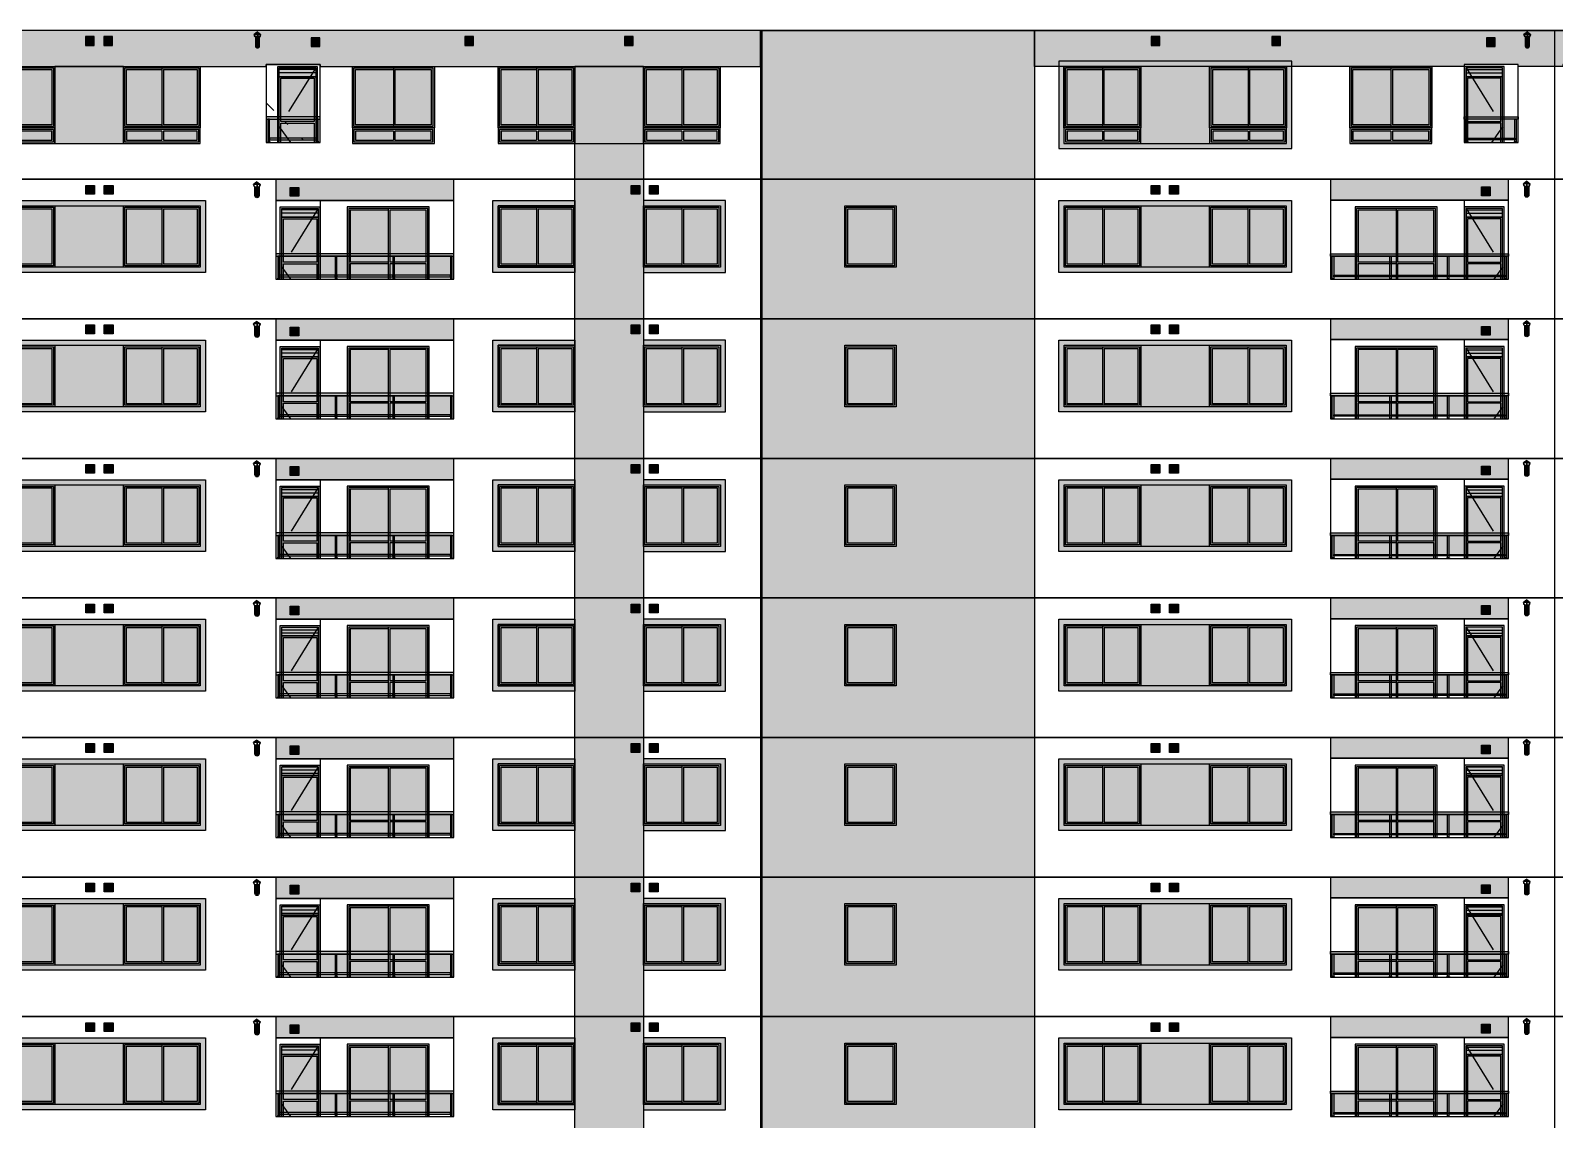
# Model space of a CAD drawing. Header units: metres. Extents: x -8678 to -7768, y 20 to 184.
# Drawn here: x -8319.98 to -8290.27, y 69.65 to 90.88 of the extents above; entities that cross this region are included whole.
import ezdxf
from ezdxf.xclip import XClip

# ---------------------------------------------------------------- set-up
doc = ezdxf.new("R2010")
doc.units = ezdxf.units.M
doc.header["$XCLIPFRAME"] = 0
doc.linetypes.add('CTE ELEV$0$DASHEDX2', pattern=[1.5, 1, -0.5])
for name, color, linetype in [('ARQ-DIM EMBASAM', 2, 'Continuous'), ('CTE ELEV$0$ARQ- FRISO', 7, 'Continuous'), ('CTE ELEV$0$ARQ-AUX', 7, 'Continuous'), ('CTE ELEV$0$ARQ-AUX1', 1, 'Continuous'), ('CTE ELEV$0$ARQ-AUX3', 3, 'Continuous'), ('CTE ELEV$0$ARQ-CAX', 1, 'Continuous'), ('CTE ELEV$0$ARQ-PRJ', 7, 'CTE ELEV$0$DASHEDX2')]:
    doc.layers.add(name, color=color, linetype=linetype)
for name, color, linetype, true_color in [('CTE ELEV$0$COR CASTANHA', 7, 'Continuous', 0x92725d), ('CTE ELEV$0$COR CINZA FECHADO', 7, 'Continuous', 0x56534e), ('CTE ELEV$0$COR-CAIX', 7, 'Continuous', 0x45494e)]:
    doc.layers.add(name, color=color, linetype=linetype, true_color=true_color)

# ---------------------------------------------------------------- blocks, each defined once
blk = doc.blocks.new('CTE ELEV$0$V P 160x220')
at = {"layer": 'CTE ELEV$0$COR-CAIX'}
h = blk.add_hatch(color=256, dxfattribs=at)
h.dxf.hatch_style = 1
h.paths.add_polyline_path([(0, 2.175), (1.6, 2.175), (1.6, 0), (0, 0)])
h = blk.add_hatch(color=254, dxfattribs=at)
h.dxf.hatch_style = 1
h.paths.add_polyline_path([(0.77, 2.115), (0.06, 2.115), (0.06, 1.1), (0.77, 1.1)])
h.paths.add_polyline_path([(1.54, 2.115), (0.8, 2.115), (0.8, 1.1), (1.54, 1.1)])
h.paths.add_polyline_path([(1.54, 1.07), (0.8, 1.07), (0.8, 0.06), (1.54, 0.06)])
h.paths.add_polyline_path([(0.77, 1.07), (0.06, 1.07), (0.06, 0.06), (0.77, 0.06)])
at = {"layer": 'CTE ELEV$0$ARQ-CAX'}
for p, q in [((0.06, 1.1), (0.77, 1.1)), ((0.06, 1.07), (0.77, 1.07)), ((0.8, 1.1), (1.54, 1.1)), ((0.8, 1.07), (1.54, 1.07))]:
    blk.add_line(p, q, dxfattribs=at)
for points in [[(0, 2.175), (1.6, 2.175), (1.6, 0), (0, 0)], [(0.03, 2.145), (1.57, 2.145), (1.57, 0.03), (0.03, 0.03)]]:
    blk.add_lwpolyline(points, close=True, dxfattribs=at)
for points in [[(0.06, 1.1), (0.06, 2.115), (0.77, 2.115)], [(0.77, 2.115), (0.77, 1.1)], [(0.8, 2.145), (0.8, 0.03)], [(0.8, 2.115), (1.54, 2.115), (1.54, 1.1)], [(0.77, 0.06), (0.06, 0.06), (0.06, 1.07)], [(0.77, 1.07), (0.77, 0.06)], [(1.54, 1.07), (1.54, 0.06), (0.8, 0.06)]]:
    blk.add_lwpolyline(points, dxfattribs=at)
blk = doc.blocks.new('CTE ELEV$0$V P 80x220')
at = {"layer": 'CTE ELEV$0$ARQ-CAX'}
h = blk.add_hatch(dxfattribs=at)
h.set_pattern_fill('LINE', scale=0.02)
h.set_pattern_definition([(0, (0.74004, 2.16916), (0, 0.0635), [])])
h.paths.add_polyline_path([(0.74, 2.145), (0.03, 2.145), (0.03, 2), (0.74, 2)])
h.paths.add_polyline_path([(0.71, 0.2), (0.06, 0.2), (0.06, 0.03), (0.71, 0.03)])
at = {"layer": 'CTE ELEV$0$COR-CAIX'}
h = blk.add_hatch(color=256, dxfattribs=at)
h.dxf.hatch_style = 1
h.paths.add_polyline_path([(0.77, 0), (0.77, 2.175), (0, 2.175), (0, 0)])
h = blk.add_hatch(color=254, dxfattribs=at)
h.dxf.hatch_style = 1
h.paths.add_polyline_path([(0.71, 1.945), (0.154, 1.945), (0.678, 1.1), (0.71, 1.1)])
h.paths.add_polyline_path([(0.154, 1.945), (0.06, 1.945), (0.06, 1.1), (0.678, 1.1)])
h.paths.add_polyline_path([(0.71, 0.958), (0.71, 1.048), (0.697, 1.07), (0.06, 1.07), (0.06, 0.23), (0.193, 0.23)])
h.paths.add_polyline_path([(0.71, 0.958), (0.193, 0.23), (0.71, 0.23)], flags=17)
at = {"layer": 'CTE ELEV$0$ARQ-CAX'}
for points in [[(0.77, 0), (0.77, 2.175), (0, 2.175), (0, 0)], [(0.74, 2.145), (0.03, 2.145), (0.03, 1.975), (0.74, 1.975)]]:
    blk.add_lwpolyline(points, close=True, dxfattribs=at)
for points in [[(0.74, 0), (0.74, 1.975), (0.03, 1.975), (0.03, 0)], [(0.71, 1.1), (0.71, 1.945), (0.06, 1.945), (0.06, 1.1)], [(0.06, 1.1), (0.71, 1.1)], [(0.06, 1.07), (0.06, 0)], [(0.71, 1.07), (0.06, 1.07)], [(0.71, 0), (0.71, 1.07)], [(0.71, 0.23), (0.06, 0.23)], [(0.06, 0.2), (0.71, 0.2)], [(0.06, 0.03), (0.71, 0.03)], [(0, 0), (0.77, 0)]]:
    blk.add_lwpolyline(points, dxfattribs=at)
at = {"layer": 'CTE ELEV$0$ARQ-PRJ'}
blk.add_lwpolyline([(0.03, 2.145), (0.74, 1), (0.03, 0)], dxfattribs=at)
blk = doc.blocks.new('CTE ELEV$0$V J 150x120')
at = {"layer": 'CTE ELEV$0$COR-CAIX'}
h = blk.add_hatch(color=256, dxfattribs=at)
h.dxf.hatch_style = 1
h.paths.add_polyline_path([(1.5, 1.2), (0, 1.2), (0, 0), (1.5, 0)])
h = blk.add_hatch(color=254, dxfattribs=at)
h.dxf.hatch_style = 1
h.paths.add_polyline_path([(0.72, 1.14), (0.06, 1.14), (0.06, 0.06), (0.72, 0.06)])
h.paths.add_polyline_path([(0.75, 0.06), (1.44, 0.06), (1.44, 1.14), (0.75, 1.14)])
for points in [[(1.5, 1.2), (0, 1.2), (0, 0), (1.5, 0)], [(1.47, 1.17), (0.03, 1.17), (0.03, 0.03), (1.47, 0.03)]]:
    blk.add_lwpolyline(points, close=True)
for points in [[(0.72, 1.14), (0.06, 1.14), (0.06, 0.06), (0.72, 0.06)], [(0.72, 1.14), (0.72, 0.06)], [(0.75, 1.17), (0.75, 0.03)], [(0.75, 0.06), (1.44, 0.06), (1.44, 1.14), (0.75, 1.14)]]:
    blk.add_lwpolyline(points)
blk = doc.blocks.new('CTE ELEV$0$v grd 3.47')
at = {"layer": 'CTE ELEV$0$COR-CAIX'}
h = blk.add_hatch(color=256, dxfattribs=at)
h.dxf.hatch_style = 1
h.paths.add_polyline_path([(-3.47, 0.45), (0, 0.45), (0, 0.5), (-3.47, 0.5)])
h.paths.add_polyline_path([(-3.405, 0.45), (-3.435, 0.45), (-3.435, 0.01), (-3.405, 0.01)])
h.paths.add_polyline_path([(-2.322, 0.01), (-2.272, 0.01), (-2.272, 0), (-2.322, 0)])
h.paths.add_polyline_path([(-1.198, 0.01), (-1.148, 0.01), (-1.148, 0), (-1.198, 0)])
h.paths.add_polyline_path([(-1.158, 0.08), (-0.065, 0.08), (-0.065, 0.05), (-1.158, 0.05)])
h.paths.add_polyline_path([(-2.282, 0.08), (-1.188, 0.08), (-1.188, 0.05), (-2.282, 0.05)])
h.paths.add_polyline_path([(-1.188, 0.45), (-1.158, 0.45), (-1.158, 0.01), (-1.188, 0.01)])
h.paths.add_polyline_path([(-2.312, 0.45), (-2.282, 0.45), (-2.282, 0.01), (-2.312, 0.01)])
h.paths.add_polyline_path([(-3.405, 0.08), (-2.312, 0.08), (-2.312, 0.05), (-3.405, 0.05)])
h.paths.add_polyline_path([(-3.445, 0.01), (-3.395, 0.01), (-3.395, 0), (-3.445, 0)])
h.paths.add_polyline_path([(-0.075, 0.01), (-0.025, 0.01), (-0.025, 0), (-0.075, 0)])
h.paths.add_polyline_path([(-0.065, 0.45), (-0.035, 0.45), (-0.035, 0.01), (-0.065, 0.01)])
at = {"layer": 'CTE ELEV$0$COR-CAIX', "transparency": 33554610}
h = blk.add_hatch(color=254, dxfattribs=at)
h.dxf.hatch_style = 1
h.paths.add_polyline_path([(-2.312, 0.08), (-2.312, 0.45), (-3.405, 0.45), (-3.405, 0.08)])
h.paths.add_polyline_path([(-1.188, 0.08), (-1.188, 0.45), (-2.282, 0.45), (-2.282, 0.08)])
h.paths.add_polyline_path([(-1.158, 0.08), (-0.065, 0.08), (-0.065, 0.45), (-1.158, 0.45)])
at = {"ltscale": 0.05}
blk.add_lwpolyline([(0, 0.5), (0, 0.45), (-3.47, 0.45), (-3.47, 0.5)], close=True, dxfattribs=at)
for points in [[(-3.435, 0.45), (-3.405, 0.45), (-3.405, 0.01), (-3.435, 0.01)], [(-2.312, 0.45), (-2.282, 0.45), (-2.282, 0.01), (-2.312, 0.01)], [(-1.188, 0.45), (-1.158, 0.45), (-1.158, 0.01), (-1.188, 0.01)], [(-0.065, 0.45), (-0.035, 0.45), (-0.035, 0.01), (-0.065, 0.01)], [(-3.445, 0.01), (-3.395, 0.01), (-3.395, 0), (-3.445, 0)], [(-3.405, 0.08), (-2.312, 0.08), (-2.312, 0.05), (-3.405, 0.05)], [(-2.322, 0.01), (-2.272, 0.01), (-2.272, 0), (-2.322, 0)], [(-2.282, 0.08), (-1.188, 0.08), (-1.188, 0.05), (-2.282, 0.05)], [(-1.198, 0.01), (-1.148, 0.01), (-1.148, 0), (-1.198, 0)], [(-1.158, 0.08), (-0.065, 0.08), (-0.065, 0.05), (-1.158, 0.05)], [(-0.075, 0.01), (-0.025, 0.01), (-0.025, 0), (-0.075, 0)]]:
    blk.add_lwpolyline(points, close=True)
blk.add_lwpolyline([(-3.42, 0.45), (-0.05, 0.45)])
blk = doc.blocks.new('CTE ELEV$0$vp vento kit')
at = {"layer": 'CTE ELEV$0$ARQ-CAX', "transparency": 33554687}
h = blk.add_hatch(dxfattribs=at)
h.set_pattern_fill('LINE', scale=0.01)
h.set_pattern_definition([(0, (8794.04869, -68.72711), (0, 0.03175), [])])
h.paths.add_polyline_path([(-0.16, 0.16), (-0.01, 0.16), (-0.01, 0.01), (-0.16, 0.01)])
at = {"layer": 'CTE ELEV$0$COR-CAIX', "transparency": 33554687}
h = blk.add_hatch(color=256, dxfattribs=at)
h.dxf.hatch_style = 1
h.paths.add_polyline_path([(-0.17, 0.17), (0, 0.17), (0, 0), (-0.17, 0)])
at = {"layer": 'CTE ELEV$0$ARQ-CAX'}
for points in [[(-0.17, 0.17), (0, 0.17), (0, 0), (-0.17, 0)], [(-0.16, 0.16), (-0.01, 0.16), (-0.01, 0.01), (-0.16, 0.01)]]:
    blk.add_lwpolyline(points, close=True, dxfattribs=at)
blk = doc.blocks.new('CTE ELEV$0$V FR CHAPEU CHINES')
at = {"layer": 'CTE ELEV$0$ARQ-AUX'}
h = blk.add_hatch(color=8, dxfattribs=at)
h.dxf.hatch_style = 1
h.paths.add_polyline_path([(-0.01, 0.262), (-0.077, 0.212), (0.057, 0.212)])
h.paths.add_polyline_path([(0.03, 0.167), (-0.05, 0.167), (-0.05, -0.01, 1), (0.03, -0.01)])
h.paths.add_polyline_path([(-0.007, 0.212), (-0.012, 0.212), (-0.012, 0.167), (-0.007, 0.167)])
h.paths.add_polyline_path([(-0.072, 0.212), (-0.077, 0.212), (-0.06, 0.167), (-0.055, 0.167)])
h.paths.add_polyline_path([(0.057, 0.212), (0.052, 0.212), (0.035, 0.167), (0.04, 0.167)])
at = {"layer": 'CTE ELEV$0$ARQ-CAX'}
for p, q in [((0.04, 0.167), (-0.06, 0.167)), ((-0.05, 0.167), (-0.05, -0.01)), ((0.03, -0.01), (0.03, 0.167))]:
    blk.add_line(p, q, dxfattribs=at)
for points in [[(-0.01, 0.262), (-0.077, 0.212)], [(-0.06, 0.167), (-0.077, 0.212)], [(-0.055, 0.167), (-0.072, 0.212)], [(-0.01, 0.262), (0.057, 0.212)], [(0.035, 0.167), (0.052, 0.212)], [(0.04, 0.167), (0.057, 0.212)]]:
    blk.add_lwpolyline(points, dxfattribs=at)
at = {"layer": 'CTE ELEV$0$ARQ-CAX', "elevation": -0.007}
for points in [[(-0.077, 0.212), (0.057, 0.212)], [(-0.012, 0.212), (-0.012, 0.167)], [(-0.007, 0.212), (-0.007, 0.167)]]:
    blk.add_lwpolyline(points, dxfattribs=at)
at = {"layer": 'CTE ELEV$0$ARQ-CAX'}
blk.add_arc((-0.01, -0.01), 0.04, 180, 0, dxfattribs=at)
blk = doc.blocks.new('CTE ELEV$0$elev 3 tipo')
at = {"layer": 'CTE ELEV$0$COR CASTANHA'}
h = blk.add_hatch(color=256, dxfattribs=at)
h.dxf.hatch_style = 1
h.paths.add_polyline_path([(22.13, 2.304), (25.6, 2.304), (25.6, 2.72), (22.13, 2.72)])
h = blk.add_hatch(color=256, dxfattribs=at)
h.dxf.hatch_style = 1
h.paths.add_polyline_path([(42.69, 2.315), (46.16, 2.315), (46.16, 2.72), (42.69, 2.72)])
at = {"layer": 'CTE ELEV$0$COR CINZA FECHADO'}
h = blk.add_hatch(color=256, dxfattribs=at)
h.dxf.hatch_style = 1
h.paths.add_polyline_path([(27.96, 0), (29.295, 0), (29.295, 2.72), (27.96, 2.72)])
h = blk.add_hatch(color=256, dxfattribs=at)
h.dxf.hatch_style = 1
h.paths.add_polyline_path([(31.605, 2.72), (31.605, 0), (36.92, 0), (36.92, 2.72)])
h.paths.add_polyline_path([(34.221, 1.005), (33.221, 1.005), (33.221, 2.205), (34.221, 2.205)], flags=16)
h.paths.add_polyline_path([(34.191, 1.035), (33.251, 1.035), (33.251, 2.175), (34.191, 2.175)], flags=0)
h.paths.add_polyline_path([(34.161, 1.065), (33.281, 1.065), (33.281, 2.145), (34.161, 2.145)], flags=0)
h = blk.add_hatch(color=256, dxfattribs=at)
h.dxf.hatch_style = 1
h.paths.add_polyline_path([(20.755, 2.305), (16.22, 2.305), (16.22, 0.905), (20.755, 0.905)])
h.paths.add_polyline_path([(16.32, 1.005), (16.32, 2.205), (17.82, 2.205), (20.655, 2.205), (20.655, 1.005), (19.155, 1.005)], flags=16)
h.paths.add_polyline_path([(19.185, 1.035), (19.185, 2.175), (20.625, 2.175), (20.625, 1.035)], flags=0)
h.paths.add_polyline_path([(19.215, 1.065), (19.215, 2.145), (19.905, 2.145), (19.905, 1.065)], flags=0)
h.paths.add_polyline_path([(19.935, 1.065), (19.935, 2.145), (20.595, 2.145), (20.595, 1.065)], flags=0)
h.paths.add_polyline_path([(17.79, 1.035), (16.35, 1.035), (16.35, 2.175), (17.79, 2.175)], flags=0)
h.paths.add_polyline_path([(17.76, 1.065), (17.1, 1.065), (17.1, 2.145), (17.76, 2.145)], flags=0)
h.paths.add_polyline_path([(17.07, 1.065), (16.38, 1.065), (16.38, 2.145), (17.07, 2.145)], flags=0)
h = blk.add_hatch(color=256, dxfattribs=at)
h.dxf.hatch_style = 1
h.paths.add_polyline_path([(19.155, 2.205), (17.82, 2.205), (17.82, 1.005), (19.155, 1.005)])
h = blk.add_hatch(color=256, dxfattribs=at)
h.dxf.hatch_style = 1
h.paths.add_polyline_path([(27.96, 2.305), (26.36, 2.305), (26.36, 0.905), (27.96, 0.905), (27.96, 1.005), (26.46, 1.005), (26.46, 2.205), (27.96, 2.205)])
h = blk.add_hatch(color=256, dxfattribs=at)
h.dxf.hatch_style = 1
h.paths.add_polyline_path([(30.895, 2.305), (29.295, 2.305), (29.295, 2.205), (30.795, 2.205), (30.795, 1.005), (29.295, 1.005), (29.295, 0.905), (30.895, 0.905)])
h = blk.add_hatch(color=256, dxfattribs=at)
h.dxf.hatch_style = 1
h.paths.add_polyline_path([(41.93, 2.305), (37.396, 2.305), (37.396, 0.905), (41.93, 0.905)])
h.paths.add_polyline_path([(37.496, 1.005), (37.496, 2.205), (38.996, 2.205), (41.83, 2.205), (41.83, 1.005), (40.33, 1.005)], flags=16)
h.paths.add_polyline_path([(40.36, 1.035), (40.36, 2.175), (41.8, 2.175), (41.8, 1.035)], flags=0)
h.paths.add_polyline_path([(40.39, 1.065), (40.39, 2.145), (41.08, 2.145), (41.08, 1.065)], flags=0)
h.paths.add_polyline_path([(38.966, 1.035), (37.526, 1.035), (37.526, 2.175), (38.966, 2.175)], flags=0)
h.paths.add_polyline_path([(38.936, 1.065), (38.276, 1.065), (38.276, 2.145), (38.936, 2.145)], flags=0)
h.paths.add_polyline_path([(41.11, 1.065), (41.11, 2.145), (41.77, 2.145), (41.77, 1.065)], flags=0)
h.paths.add_polyline_path([(38.246, 1.065), (37.556, 1.065), (37.556, 2.145), (38.246, 2.145)], flags=0)
h = blk.add_hatch(color=256, dxfattribs=at)
h.dxf.hatch_style = 1
h.paths.add_polyline_path([(40.33, 2.205), (38.996, 2.205), (38.996, 1.005), (40.33, 1.005)])
at = {"layer": 'CTE ELEV$0$COR-CAIX', "transparency": 33554687}
h = blk.add_hatch(color=256, dxfattribs=at)
h.dxf.hatch_style = 1
h.paths.add_polyline_path([(33.221, 2.205), (34.221, 2.205), (34.221, 1.005), (33.221, 1.005)])
h = blk.add_hatch(color=254, dxfattribs=at)
h.dxf.hatch_style = 1
h.paths.add_polyline_path([(34.161, 2.145), (33.281, 2.145), (33.281, 1.065), (34.161, 1.065)])
at = {"layer": 'CTE ELEV$0$ARQ- FRISO'}
for points in [[(58.15, 2.72), (0, 2.72)], [(0, 0), (58.15, 0)]]:
    blk.add_lwpolyline(points, dxfattribs=at)
at = {"layer": 'CTE ELEV$0$ARQ- FRISO', "elevation": 0}
blk.add_lwpolyline([(36.92, 2.72), (36.92, 0)], dxfattribs=at)
at = {"layer": 'CTE ELEV$0$ARQ-AUX1'}
for p, q in [((22.99, 2.304, 0), (22.99, 0.77, 0)), ((45.3, 2.315, 0), (45.3, 0.77, 0))]:
    blk.add_line(p, q, dxfattribs=at)
at = {"layer": 'CTE ELEV$0$ARQ-AUX3'}
for p, q in [((31.575, 2.72, 0), (31.575, 0, 0)), ((31.605, 2.72, 0), (31.605, 0, 0)), ((47.06, 2.72), (47.06, 0))]:
    blk.add_line(p, q, dxfattribs=at)
at = {"layer": 'CTE ELEV$0$ARQ-AUX3', "elevation": 0}
for points in [[(25.6, 2.304), (22.13, 2.304), (22.13, 0.77), (25.6, 0.77)], [(46.16, 2.315), (42.69, 2.315), (42.69, 0.77), (46.16, 0.77)]]:
    blk.add_lwpolyline(points, close=True, dxfattribs=at)
at = {"layer": 'CTE ELEV$0$ARQ-CAX', "elevation": 0}
for points in [[(33.221, 2.205), (34.221, 2.205), (34.221, 1.005), (33.221, 1.005)], [(33.251, 2.175), (34.191, 2.175), (34.191, 1.035), (33.251, 1.035)], [(33.281, 2.145), (34.161, 2.145), (34.161, 1.065), (33.281, 1.065)]]:
    blk.add_lwpolyline(points, close=True, dxfattribs=at)
at = {"layer": 'CTE ELEV$0$COR CASTANHA', "elevation": 0}
for points in [[(22.13, 2.304), (25.6, 2.304), (25.6, 2.72), (22.13, 2.72)], [(42.69, 2.315), (46.16, 2.315), (46.16, 2.72), (42.69, 2.72)]]:
    blk.add_lwpolyline(points, close=True, dxfattribs=at)
at = {"layer": 'CTE ELEV$0$COR CINZA FECHADO'}
blk.add_lwpolyline([(27.96, 2.72), (29.295, 2.72), (29.295, 0), (27.96, 0)], close=True, dxfattribs=at)
at = {"layer": 'CTE ELEV$0$COR CINZA FECHADO', "elevation": 0}
for points in [[(16.22, 2.305), (20.755, 2.305), (20.755, 0.905), (16.22, 0.905)], [(16.32, 2.205), (20.655, 2.205), (20.655, 1.005), (16.32, 1.005)], [(27.96, 2.205), (26.46, 2.205), (26.46, 1.005), (27.96, 1.005), (27.96, 0.905), (26.36, 0.905), (26.36, 2.305), (27.96, 2.305)], [(29.295, 2.205), (30.795, 2.205), (30.795, 1.005), (29.295, 1.005), (29.295, 0.905), (30.895, 0.905), (30.895, 2.305), (29.295, 2.305)], [(37.396, 2.305), (41.93, 2.305), (41.93, 0.905), (37.396, 0.905)], [(37.496, 2.205), (41.83, 2.205), (41.83, 1.005), (37.496, 1.005)]]:
    blk.add_lwpolyline(points, close=True, dxfattribs=at)
at = {"layer": 'CTE ELEV$0$ARQ-AUX1', "xscale": -1}
for p in [(46.509, 2.42, 0), (21.75, 2.409, 0)]:
    blk.add_blockref('CTE ELEV$0$V FR CHAPEU CHINES', p, dxfattribs=at)
at = {"layer": 'CTE ELEV$0$ARQ-AUX3', "xscale": -1}
blk.add_blockref('CTE ELEV$0$v grd 3.47', (22.13, 0.77, 0), dxfattribs=at)
at = {"layer": 'CTE ELEV$0$ARQ-AUX3'}
blk.add_blockref('CTE ELEV$0$v grd 3.47', (46.16, 0.77, 0), dxfattribs=at)
at = {"layer": 'CTE ELEV$0$ARQ-CAX'}
for p in [(18.595, 2.43), (18.954, 2.43, 0), (22.575, 2.389, 0), (29.226, 2.43), (29.585, 2.43, 0), (39.366, 2.43, 0), (39.726, 2.43, 0), (45.805, 2.4, 0)]:
    blk.add_blockref('CTE ELEV$0$vp vento kit', p, dxfattribs=at)
at = {"layer": 'CTE ELEV$0$ARQ-CAX', "xscale": -1}
for p in [(17.82, 1.005, 0), (20.655, 1.005, 0), (27.96, 1.005, 0), (30.795, 1.005, 0), (38.996, 1.005, 0), (41.83, 1.005, 0)]:
    blk.add_blockref('CTE ELEV$0$V J 150x120', p, dxfattribs=at)
at = {"layer": 'CTE ELEV$0$ARQ-CAX'}
ref = blk.add_blockref('CTE ELEV$0$V P 80x220', (22.985, 0.005, 0), dxfattribs=dict(at, xscale=-1))
XClip(ref).set_block_clipping_path([(-0.0050048495, 0.7649479396), (0.8477270332, 2.3049873234)])
ref = blk.add_blockref('CTE ELEV$0$V P 160x220', (25.12, 0.005, 0), dxfattribs=dict(at, xscale=-1))
XClip(ref).set_block_clipping_path([(0, 0.7650000488), (1.6, 2.2)])
ref = blk.add_blockref('CTE ELEV$0$V P 160x220', (44.77, 0.005, 0), dxfattribs=dict(at, xscale=-1))
XClip(ref).set_block_clipping_path([(0, 0.7650000488), (1.6, 2.2)])
ref = blk.add_blockref('CTE ELEV$0$V P 80x220', (45.305, 0.005, 0), dxfattribs=at)
XClip(ref).set_block_clipping_path([(-0.0295627055, 0.7649492641), (0.8353898896, 2.2434329492)])
blk = doc.blocks.new('CTE ELEV$0$V BAND INF 150x40')
at = {"layer": 'CTE ELEV$0$COR-CAIX'}
h = blk.add_hatch(color=256, dxfattribs=at)
h.dxf.hatch_style = 1
h.paths.add_polyline_path([(0, 0), (1.5, 0), (1.5, -0.3), (0, -0.3)])
h = blk.add_hatch(color=254, dxfattribs=at)
h.dxf.hatch_style = 1
h.paths.add_polyline_path([(0.72, -0.24), (0.72, -0.06), (0.06, -0.06), (0.06, -0.24)])
h.paths.add_polyline_path([(0.75, -0.24), (1.44, -0.24), (1.44, -0.06), (0.75, -0.06)])
at = {"layer": 'CTE ELEV$0$ARQ-CAX'}
for points in [[(0, 0), (1.5, 0), (1.5, -0.3), (0, -0.3)], [(0.03, -0.03), (1.47, -0.03), (1.47, -0.27), (0.03, -0.27)]]:
    blk.add_lwpolyline(points, close=True, dxfattribs=at)
for points in [[(0.72, -0.24), (0.06, -0.24), (0.06, -0.06), (0.72, -0.06)], [(0.72, -0.06), (0.72, -0.24)], [(0.75, -0.06), (1.44, -0.06), (1.44, -0.24), (0.75, -0.24)], [(0.75, -0.06), (0.75, -0.24)]]:
    blk.add_lwpolyline(points, dxfattribs=at)
blk = doc.blocks.new('CTE ELEV$0$V J 160x120')
at = {"layer": 'CTE ELEV$0$COR-CAIX'}
h = blk.add_hatch(color=256, dxfattribs=at)
h.dxf.hatch_style = 1
h.paths.add_polyline_path([(1.6, 1.2), (0, 1.2), (0, 0), (1.6, 0)])
h = blk.add_hatch(color=254, dxfattribs=at)
h.dxf.hatch_style = 1
h.paths.add_polyline_path([(0.77, 1.14), (0.06, 1.14), (0.06, 0.06), (0.77, 0.06)])
h.paths.add_polyline_path([(1.54, 1.14), (0.8, 1.14), (0.8, 0.06), (1.54, 0.06)])
at = {"layer": 'CTE ELEV$0$ARQ-CAX'}
for points in [[(1.6, 1.2), (0, 1.2), (0, 0), (1.6, 0)], [(1.57, 1.17), (0.03, 1.17), (0.03, 0.03), (1.57, 0.03)]]:
    blk.add_lwpolyline(points, close=True, dxfattribs=at)
for points in [[(0.77, 1.14), (0.06, 1.14), (0.06, 0.06), (0.77, 0.06)], [(0.77, 1.14), (0.77, 0.06)], [(0.8, 1.17), (0.8, 0.03)], [(0.8, 0.06), (1.54, 0.06), (1.54, 1.14), (0.8, 1.14)]]:
    blk.add_lwpolyline(points, dxfattribs=at)
blk = doc.blocks.new('CTE ELEV$0$V BAND INF 160x40')
at = {"layer": 'CTE ELEV$0$COR-CAIX'}
h = blk.add_hatch(color=256, dxfattribs=at)
h.dxf.hatch_style = 1
h.paths.add_polyline_path([(0, 0), (1.6, 0), (1.6, -0.3), (0, -0.3)])
h = blk.add_hatch(color=254, dxfattribs=at)
h.dxf.hatch_style = 1
h.paths.add_polyline_path([(0.77, -0.24), (0.77, -0.06), (0.06, -0.06), (0.06, -0.24)])
h.paths.add_polyline_path([(1.54, -0.24), (1.54, -0.06), (0.8, -0.06), (0.8, -0.24)])
at = {"layer": 'CTE ELEV$0$ARQ-CAX'}
for points in [[(0, 0), (1.6, 0), (1.6, -0.3), (0, -0.3)], [(0.03, -0.03), (1.57, -0.03), (1.57, -0.27), (0.03, -0.27)]]:
    blk.add_lwpolyline(points, close=True, dxfattribs=at)
for points in [[(0.77, -0.24), (0.06, -0.24), (0.06, -0.06), (0.77, -0.06)], [(0.77, -0.06), (0.77, -0.24)], [(0.8, -0.06), (1.54, -0.06), (1.54, -0.24), (0.8, -0.24)], [(0.8, -0.06), (0.8, -0.24)]]:
    blk.add_lwpolyline(points, dxfattribs=at)
blk = doc.blocks.new('CTE ELEV$0$gradil dupl inf 2')
h = blk.add_hatch()
h.set_pattern_fill('ANSI31', color=255)
h.paths.add_polyline_path([(-1.015, 0.35), (-0.985, 0.35), (-0.985, 0.01), (-1.015, 0.01)])
h.paths.add_polyline_path([(-0.151, 0.4), (-0.151, 0.35), (-1.05, 0.35), (-1.05, 0.4)])
h.paths.add_polyline_path([(-1.025, 0.01), (-0.975, 0.01), (-0.975, 0), (-1.025, 0)])
h.paths.add_polyline_path([(-0.985, 0.08), (-0.216, 0.08), (-0.216, 0.05), (-0.985, 0.05)])
h.paths.add_polyline_path([(-0.226, 0.01), (-0.176, 0.01), (-0.176, 0), (-0.226, 0)])
h.paths.add_polyline_path([(-0.216, 0.35), (-0.186, 0.35), (-0.186, 0.01), (-0.216, 0.01)])
h.paths.add_polyline_path([(0, 0), (0, 1.565), (-0.151, 1.565), (-0.151, 0)])
at = {"transparency": 33554610}
h = blk.add_hatch(color=254, dxfattribs=at)
h.dxf.hatch_style = 1
h.paths.add_polyline_path([(-0.065, 0.45), (-0.985, 0.45), (-0.985, 0.08), (-0.065, 0.08)])
at = {"layer": 'CTE ELEV$0$COR-CAIX'}
h = blk.add_hatch(color=256, dxfattribs=at)
h.dxf.hatch_style = 1
h.paths.add_polyline_path([(-1.025, 0.01), (-0.975, 0.01), (-0.975, 0), (-1.025, 0)])
h.paths.add_polyline_path([(-0.075, 0.01), (-0.025, 0.01), (-0.025, 0), (-0.075, 0)])
h.paths.add_polyline_path([(-0.985, 0.08), (-0.065, 0.08), (-0.065, 0.05), (-0.985, 0.05)])
h.paths.add_polyline_path([(-0.065, 0.45), (-0.035, 0.45), (-0.035, 0.01), (-0.065, 0.01)])
h.paths.add_polyline_path([(-1.015, 0.45), (-0.985, 0.45), (-0.985, 0.01), (-1.015, 0.01)])
h.paths.add_polyline_path([(0, 0.5), (0, 0.45), (-1.05, 0.45), (-1.05, 0.5)])
at = {"ltscale": 0.05}
blk.add_lwpolyline([(0, 0.5), (0, 0.45), (-1.05, 0.45), (-1.05, 0.5)], close=True, dxfattribs=at)
for points in [[(-1.015, 0.45), (-0.985, 0.45), (-0.985, 0.01), (-1.015, 0.01)], [(-0.065, 0.45), (-0.035, 0.45), (-0.035, 0.01), (-0.065, 0.01)], [(-1.025, 0.01), (-0.975, 0.01), (-0.975, 0), (-1.025, 0)], [(-0.985, 0.08), (-0.065, 0.08), (-0.065, 0.05), (-0.985, 0.05)], [(-0.075, 0.01), (-0.025, 0.01), (-0.025, 0), (-0.075, 0)]]:
    blk.add_lwpolyline(points, close=True)
blk = doc.blocks.new('CTE ELEV$0$elev 1 dupl inf')
at = {"layer": 'CTE ELEV$0$COR CINZA FECHADO', "transparency": 33554687}
h = blk.add_hatch(color=256, dxfattribs=at)
h.dxf.hatch_style = 1
h.paths.add_polyline_path([(21.23, 2.9), (0, 2.9), (0, 2.2), (9.53, 2.2), (9.53, 2.235), (10.93, 2.235), (10.93, 2.2), (11.8, 2.2), (11.8, 2.235), (12.85, 2.235), (12.85, 2.2), (21.23, 2.2)])
h = blk.add_hatch(color=256, dxfattribs=at)
h.dxf.hatch_style = 1
h.paths.add_polyline_path([(21.23, 0), (26.545, 0), (26.545, 2.9), (21.23, 2.9)])
h = blk.add_hatch(color=256, dxfattribs=at)
h.dxf.hatch_style = 1
h.paths.add_polyline_path([(26.575, 2.9), (58.15, 2.9), (58.15, 2.2), (48.62, 2.2), (48.62, 2.235), (47.22, 2.235), (47.22, 2.2), (46.35, 2.2), (46.35, 2.235), (45.3, 2.235), (45.3, 2.2), (36.21, 2.2), (36.21, 2.235), (35.16, 2.235), (35.16, 2.2), (26.575, 2.2)])
h = blk.add_hatch(color=256, dxfattribs=at)
h.dxf.hatch_style = 1
h.paths.add_polyline_path([(16.215, 2.3), (20.755, 2.3), (20.755, 0.6), (16.215, 0.6)])
h = blk.add_hatch(color=256, dxfattribs=at)
h.dxf.hatch_style = 1
h.paths.add_polyline_path([(28.855, 2.2), (30.19, 2.2), (30.19, 0.7), (28.855, 0.7)])
h = blk.add_hatch(color=256, dxfattribs=at)
h.dxf.hatch_style = 1
h.paths.add_polyline_path([(38.995, 2.2), (40.33, 2.2), (40.33, 0.7), (38.995, 0.7)])
at = {"layer": 'CTE ELEV$0$ARQ- FRISO', "elevation": 0}
blk.add_lwpolyline([(0, 2.9), (58.15, 2.9)], dxfattribs=at)
at = {"layer": 'CTE ELEV$0$ARQ- FRISO'}
blk.add_lwpolyline([(58.15, 0), (0, 0)], dxfattribs=at)
at = {"layer": 'CTE ELEV$0$ARQ-AUX3'}
for p, q in [((11.09, 2.9, 0), (11.09, 0)), ((26.545, 2.9, 0), (26.545, 0, 0)), ((26.575, 2.9, 0), (26.575, 0, 0))]:
    blk.add_line(p, q, dxfattribs=at)
at = {"layer": 'CTE ELEV$0$ARQ-AUX3', "elevation": 0}
for points in [[(11.8, 2.235), (12.85, 2.235), (12.85, 0.72), (11.8, 0.72)], [(35.16, 2.235), (36.21, 2.235), (36.21, 0.72), (35.16, 0.72)]]:
    blk.add_lwpolyline(points, close=True, dxfattribs=at)
at = {"layer": 'CTE ELEV$0$COR CINZA FECHADO', "elevation": 0}
for points in [[(21.23, 2.9), (0, 2.9), (0, 2.2), (9.53, 2.2), (9.53, 2.235), (10.93, 2.235), (10.93, 2.2), (11.8, 2.2), (11.8, 2.235), (12.85, 2.235), (12.85, 2.2), (21.23, 2.2)], [(21.23, 0), (26.545, 0), (26.545, 2.9), (21.23, 2.9)], [(26.575, 2.9), (58.15, 2.9), (58.15, 2.2), (48.62, 2.2), (48.62, 2.235), (47.22, 2.235), (47.22, 2.2), (46.35, 2.2), (46.35, 2.235), (45.3, 2.235), (45.3, 2.2), (36.21, 2.2), (36.21, 2.235), (35.16, 2.235), (35.16, 2.2), (26.575, 2.2)], [(16.215, 2.3), (20.755, 2.3), (20.755, 0.6), (16.215, 0.6)], [(16.315, 2.2), (20.655, 2.2), (20.655, 0.7), (16.315, 0.7)], [(28.855, 2.2), (30.19, 2.2), (30.19, 0.7), (28.855, 0.7)], [(38.995, 2.2), (40.33, 2.2), (40.33, 0.7), (38.995, 0.7)]]:
    blk.add_lwpolyline(points, close=True, dxfattribs=at)
at = {"layer": 'CTE ELEV$0$ARQ-AUX'}
ref = blk.add_blockref('CTE ELEV$0$V P 80x220', (12.845, 0.025, 0), dxfattribs=dict(at, xscale=-1))
XClip(ref).set_block_clipping_path([(0, 0.6948955481), (0.8938623573, 2.2606197411)])
ref = blk.add_blockref('CTE ELEV$0$V P 80x220', (35.215, 0.025, 0), dxfattribs=at)
XClip(ref).set_block_clipping_path([(-0.102217153, 0.6948955481), (0.9949953131, 2.3861359559)])
at = {"layer": 'CTE ELEV$0$ARQ-AUX1', "xscale": -1}
for p in [(11.61, 2.61, 0), (36.369, 2.61, 0)]:
    blk.add_blockref('CTE ELEV$0$V FR CHAPEU CHINES', p, dxfattribs=at)
at = {"layer": 'CTE ELEV$0$ARQ-AUX3', "xscale": -1}
blk.add_blockref('CTE ELEV$0$gradil dupl inf 2', (11.8, 0.72, 0), dxfattribs=at)
at = {"layer": 'CTE ELEV$0$ARQ-AUX3'}
blk.add_blockref('CTE ELEV$0$gradil dupl inf 2', (36.21, 0.72, 0), dxfattribs=at)
at = {"layer": 'CTE ELEV$0$ARQ-CAX'}
for name, p in [('CTE ELEV$0$vp vento kit', (12.415, 2.59, 0)), ('CTE ELEV$0$vp vento kit', (16.605, 2.61, 0)), ('CTE ELEV$0$vp vento kit', (18.954, 2.61, 0)), ('CTE ELEV$0$vp vento kit', (29.226, 2.61, 0)), ('CTE ELEV$0$vp vento kit', (32.336, 2.61, 0)), ('CTE ELEV$0$vp vento kit', (35.335, 2.59, 0)), ('CTE ELEV$0$vp vento kit', (39.376, 2.61, 0)), ('CTE ELEV$0$vp vento kit', (39.735, 2.61, 0)), ('CTE ELEV$0$V J 160x120', (13.48, 1, 0)), ('CTE ELEV$0$V J 150x120', (16.315, 1, 0)), ('CTE ELEV$0$V J 150x120', (19.155, 1, 0)), ('CTE ELEV$0$V J 150x120', (27.355, 1, 0)), ('CTE ELEV$0$V J 150x120', (30.19, 1, 0)), ('CTE ELEV$0$V J 160x120', (32.93, 1, 0)), ('CTE ELEV$0$V J 150x120', (37.495, 1, 0)), ('CTE ELEV$0$V J 150x120', (40.33, 1, 0)), ('CTE ELEV$0$V BAND INF 160x40', (13.48, 1, 0)), ('CTE ELEV$0$V BAND INF 150x40', (16.315, 1, 0)), ('CTE ELEV$0$V BAND INF 150x40', (19.155, 1, 0)), ('CTE ELEV$0$V BAND INF 150x40', (27.355, 1, 0)), ('CTE ELEV$0$V BAND INF 150x40', (30.19, 1, 0)), ('CTE ELEV$0$V BAND INF 160x40', (32.93, 1, 0)), ('CTE ELEV$0$V BAND INF 150x40', (37.495, 1, 0)), ('CTE ELEV$0$V BAND INF 150x40', (40.33, 1, 0))]:
    blk.add_blockref(name, p, dxfattribs=at)
blk = doc.blocks.new('CTE ELEV')
at = {"layer": 'CTE ELEV$0$COR CINZA FECHADO', "transparency": 33554687}
h = blk.add_hatch(color=256, dxfattribs=at)
h.dxf.hatch_style = 1
h.paths.add_polyline_path([(-8308.0315, 88.6801), (-8309.3662, 88.6801), (-8309.3662, 87.98), (-8308.0315, 87.98)])
at = {"layer": 'CTE ELEV$0$COR CINZA FECHADO', "elevation": -0.0001}
blk.add_lwpolyline([(-8309.3662, 88.6801), (-8308.0315, 88.6801), (-8308.0315, 87.98), (-8309.3662, 87.98)], close=True, dxfattribs=at)
at = {"xscale": -1}
blk.add_blockref('CTE ELEV$0$elev 1 dupl inf', (-8279.1763, 87.98, 0), dxfattribs=at)
for p in [(-8337.3262, 85.26, 0), (-8337.3262, 82.54, 0), (-8337.3262, 79.82, 0), (-8337.3262, 77.1, 0), (-8337.3262, 74.38, 0), (-8337.3262, 71.66, 0), (-8337.3262, 68.94, 0)]:
    blk.add_blockref('CTE ELEV$0$elev 3 tipo', p)

msp = doc.modelspace()

# ---------------------------------------------------------------- block references
at = {"layer": 'ARQ-DIM EMBASAM'}
msp.add_blockref('CTE ELEV', (0, 0), dxfattribs=at)

doc.saveas('drawing.dxf')
